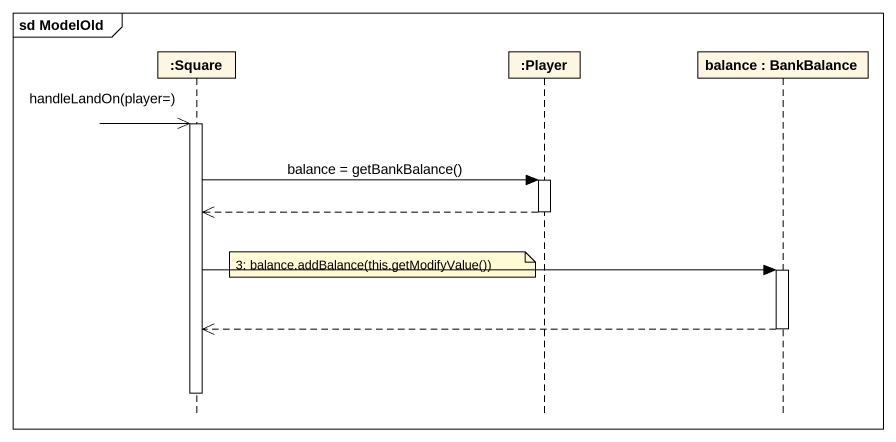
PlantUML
@startuml
mainframe sd ModelOld
hide footbox
participant ":Square" as Square
participant ":Player" as Player
participant "balance : BankBalance" as balance

Square ->> Square : handleLandOn(player=)
activate Square
Square -> Player : balance = getBankBalance()
activate Player
Player -->> Square
deactivate Player
note left of Player : 3: balance.addBalance(this.getModifyValue())
Square -> balance
activate balance
balance -->> Square
deactivate balance
deactivate Square
@enduml
